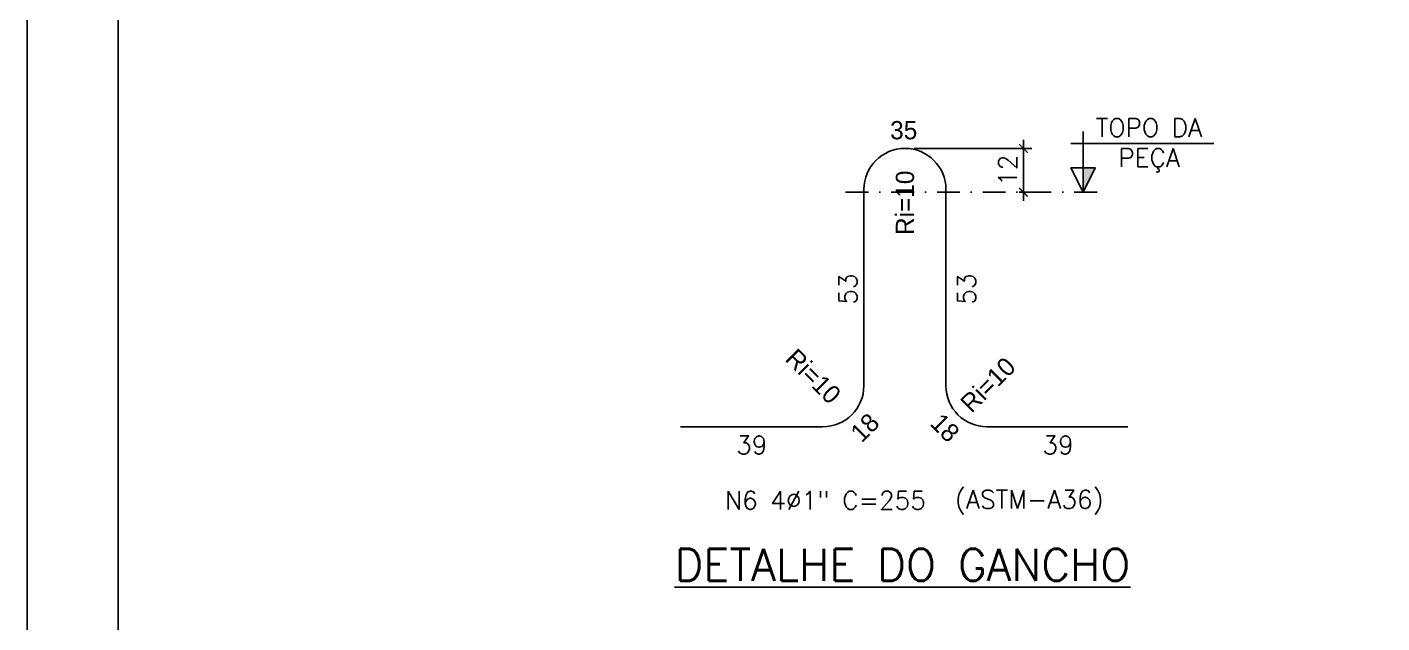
# Model space of a CAD drawing. Header units: centimetres. Extents: x 1658 to 19651, y 8082 to 11444.
# Drawn here: x 6913 to 8027, y 8943 to 9433 of the extents above; entities that cross this region are included whole.
import ezdxf
from ezdxf.enums import TextEntityAlignment as Align

# ---------------------------------------------------------------- set-up
doc = ezdxf.new("R2010")
doc.units = ezdxf.units.CM
doc.header["$LTSCALE"] = 50
doc.header["$MEASUREMENT"] = 0
doc.header["$PDMODE"] = 67
doc.linetypes.add('DASHDOT', pattern=[1, 0.5, -0.25, 0, -0.25])
for name, color, linetype in [('COTAS-PRECON', 1, 'Continuous'), ('FERROS-PRECON', 4, 'Continuous'), ('FORMATO-PRECON', 2, 'Continuous'), ('HACHURAS-PRECON', 1, 'Continuous'), ('LINHA CENTRO-PRECON', 1, 'DASHDOT'), ('LINHA-01-PRECON', 1, 'Continuous'), ('LINHA-02-PRECON', 2, 'Continuous'), ('X1', 2, 'Continuous')]:
    doc.layers.add(name, color=color, linetype=linetype)
doc.styles.add('R060', font='ACENT.shx', dxfattribs={"height": 75})
doc.styles.add('ROMANS', font='ROMANS.SHX', dxfattribs={"oblique": 15, "height": 3})
doc.styles.get("Standard").update_dxf_attribs({"font": 'romans.shx'})
doc.dimstyles.new('ESC75-25', dxfattribs={"dimscale": 0, "dimtxt": 15, "dimasz": 7, "dimexe": 7, "dimexo": 7, "dimgap": 5.5, "dimtad": 1, "dimdec": 1, "dimlfac": 0.333333, "dimdsep": 46, "dimtxsty": 'Standard', "dimblk": 'ARCHTICK', "dimcen": 0.1, "dimdle": 7, "dimclrd": 256, "dimclre": 256, "dimclrt": 2, "dimadec": 0, "dimazin": 0, "dimtfac": 1, "dimtdec": 1, "dimtix": 1, "dimtmove": 2, "dimatfit": 3, "dimfxl": 1, "dimarcsym": 0})

# ---------------------------------------------------------------- blocks, each defined once
blk = doc.blocks.new('A$C2E607E54')
at = {"layer": 'FORMATO-PRECON'}
blk.add_lwpolyline([(0, 4200), (2970, 4200), (2970, 0), (0, 0)], close=True, dxfattribs=at)
at = {"layer": 'FORMATO-PRECON', "color": 6}
blk.add_lwpolyline([(100, 3950), (2870, 3950), (2870, 100), (100, 100)], close=True, dxfattribs=at)
blk = doc.blocks.new('_ArchTick')
at = {"color": 0, "linetype": 'ByBlock', "const_width": 0.15}
blk.add_lwpolyline([(-0.5, -0.5), (0.5, 0.5)], dxfattribs=at)
blk = doc.blocks.new('*D399')
at = {"layer": 'COTAS-PRECON', "lineweight": -2, "transparency": 16777216}
for p, q in [((7732.4, 9340), (7732.4, 9290)), ((7642.7, 9333), (7739.4, 9333)), ((7728.9, 9297), (7739.4, 9297))]:
    blk.add_line(p, q, dxfattribs=at)
at = {"layer": 'Defpoints', "color": 0, "transparency": 16777216}
for p in [(7635.7, 9333), (7721.9, 9297), (7732.4, 9297)]:
    blk.add_point(p, dxfattribs=at)
at = {"layer": 'COTAS-PRECON', "lineweight": -2, "transparency": 16777216, "xscale": 7, "yscale": 7, "zscale": 7}
for p, rotation in [((7732.4, 9333), 90), ((7732.4, 9297), 270)]:
    blk.add_blockref('_ArchTick', p, dxfattribs=dict(at, rotation=rotation))
at = {"layer": 'COTAS-PRECON', "color": 2, "transparency": 16777216, "insert": (7719.4, 9315), "char_height": 15, "attachment_point": 5, "rotation": 90}
blk.add_mtext('12', dxfattribs=at)
blk = doc.blocks.new('ELEVAÇÃO')
at = {"layer": 'HACHURAS-PRECON'}
blk.add_hatch(color=256, dxfattribs=at).paths.add_polyline_path([(0, 40), (-20, 40), (0, 0)])
blk.add_lwpolyline([(0, 40), (0, 0)], dxfattribs=at)
at = {"layer": 'LINHA-01-PRECON'}
for points in [[(0, 39), (0, 100)], [(20, 80), (-215, 80)]]:
    blk.add_lwpolyline(points, dxfattribs=at)
blk.add_lwpolyline([(0, 0), (-20, 40), (20, 40)], close=True, dxfattribs=at)
blk = doc.blocks.new('A$C06046640')
at = {"extrusion": (0, 0, -1), "xscale": 0.1665972511436848, "yscale": 0.1665972511436848, "zscale": -0.1665972511453561}
blk.add_blockref('ELEVAÇÃO', (-3.33, 0), dxfattribs=at)
at = {"layer": 'LINHA-02-PRECON'}
for s, p in [('TOPO DA', (21.41, 17.71)), ('PEÇA', (21.45, 8.72))]:
    blk.add_text(s, height=5, dxfattribs=at).set_placement(p, align=Align.MIDDLE)
blk = doc.blocks.new('*D400')
at = {"layer": 'Defpoints', "color": 0, "linetype": 'Continuous', "transparency": 16777216}
for p in [(7601.2, 9297), (7601.2, 9137.9), (7601.2, 9137.9)]:
    blk.add_point(p, dxfattribs=at)
at = {"layer": 'LINHA-01-PRECON', "color": 2, "linetype": 'Continuous', "transparency": 16777216, "insert": (7588.2, 9217.4), "char_height": 15, "attachment_point": 5, "rotation": 90}
blk.add_mtext('53', dxfattribs=at)
blk = doc.blocks.new('*D401')
at = {"layer": 'Defpoints', "color": 0, "linetype": 'Continuous', "transparency": 16777216}
for p in [(7450.6, 9104.1), (7450.6, 9104.1), (7567.5, 9104.1)]:
    blk.add_point(p, dxfattribs=at)
at = {"layer": 'LINHA-01-PRECON', "color": 2, "linetype": 'Continuous', "transparency": 16777216, "insert": (7509.1, 9089.1), "char_height": 15, "attachment_point": 5}
blk.add_mtext('39', dxfattribs=at)
blk = doc.blocks.new('*D402')
at = {"layer": 'Defpoints', "color": 0, "linetype": 'Continuous', "transparency": 16777216}
for p in [(7668.7, 9297), (7668.7, 9137.9), (7668.7, 9137.9)]:
    blk.add_point(p, dxfattribs=at)
at = {"layer": 'LINHA-01-PRECON', "color": 2, "linetype": 'Continuous', "transparency": 16777216, "insert": (7685.7, 9217.4), "char_height": 15, "attachment_point": 5, "rotation": 90}
blk.add_mtext('53', dxfattribs=at)
blk = doc.blocks.new('*D403')
at = {"layer": 'Defpoints', "color": 0, "linetype": 'Continuous', "transparency": 16777216}
for p in [(7702.5, 9104.1), (7819.4, 9104.1), (7819.4, 9104.1)]:
    blk.add_point(p, dxfattribs=at)
at = {"layer": 'LINHA-01-PRECON', "color": 2, "linetype": 'Continuous', "transparency": 16777216, "insert": (7760.9, 9089.1), "char_height": 15, "attachment_point": 5}
blk.add_mtext('39', dxfattribs=at)

msp = doc.modelspace()

# ---------------------------------------------------------------- linework, layer by layer
at = {"layer": 'FERROS-PRECON', "color": 4, "linetype": 'Continuous'}
for points in [[(7601.24, 9137.87), (7601.24, 9299.27)], [(7668.74, 9299.27), (7668.74, 9137.87)], [(7450.62, 9104.12), (7567.49, 9104.12)], [(7702.49, 9104.12), (7818.15, 9104.12)]]:
    msp.add_lwpolyline(points, dxfattribs=at)
at = {"layer": 'FERROS-PRECON', "color": 4, "linetype": 'Continuous', "extrusion": (0, 0, -1)}
msp.add_arc((-7634.99, 9299.27), 33.75, 0, 180, dxfattribs=at)
at = {"layer": 'FERROS-PRECON', "color": 4, "linetype": 'Continuous'}
for centre, start, end in [((7567.49, 9137.87), 270, 0), ((7702.49, 9137.87), 180, 270)]:
    msp.add_arc(centre, 33.75, start, end, dxfattribs=at)
at = {"layer": 'LINHA CENTRO-PRECON', "color": 1, "ltscale": 0.75}
msp.add_line((7586.19, 9297.02), (7796.84, 9297.02), dxfattribs=at)

# ---------------------------------------------------------------- block references
at = {"xscale": 3, "yscale": 3, "zscale": 3}
msp.add_blockref('A$C06046640', (7771.43, 9297.02), dxfattribs=at)
at = {"layer": 'HACHURAS-PRECON', "xscale": 0.7499999999999996, "yscale": 0.7499999999999996, "zscale": 0.7499999999999996}
msp.add_blockref('A$C2E607E54', (6913.36, 8293.94), dxfattribs=at)

# ---------------------------------------------------------------- texts
at = {"color": 2, "insert": (7737.27, 9041.87), "char_height": 15, "attachment_point": 5}
msp.add_mtext('\\A1;(ASTM-A36)', dxfattribs=at)
at = {"layer": 'FERROS-PRECON', "color": 2, "linetype": 'Continuous', "insert": (7622.85, 9355.52), "char_height": 15, "width": 41.4286, "attachment_point": 1, "style": 'R060'}
msp.add_mtext('\\f|b0|i0|c1|p0;\\W1.0000000000;\\T1.0000000000;\\o\\l35', dxfattribs=at)
at = {"layer": 'FERROS-PRECON', "color": 2, "linetype": 'Continuous', "char_height": 15, "attachment_point": 1, "style": 'R060'}
for s, insert, width, rotation in [('\\f|b0|i0|c1|p0;\\W1.0000000000;\\T1.0000000000;\\o\\lRi=10', (7627.49, 9261.82), 80, 90), ('\\f|b0|i0|c1|p0;\\W1.0000000000;\\T1.0000000000;\\o\\lRi=10', (7546.31, 9169.66), 80, 315), ('\\f|b0|i0|c1|p0;\\W1.0000000000;\\T1.0000000000;\\o\\lRi=10', (7679.22, 9125.21), 80, 45), ('\\f|b0|i0|c1|p0;\\W1.0000000000;\\T1.0000000000;\\o\\l18', (7588.83, 9100.87), 39.2857, 45), ('\\f|b0|i0|c1|p0;\\W1.0000000000;\\T1.0000000000;\\o\\l18', (7665.49, 9116.53), 39.2857, 315)]:
    msp.add_mtext(s, dxfattribs=dict(at, insert=insert, width=width, rotation=rotation))
at = {"layer": 'LINHA-01-PRECON', "color": 4, "insert": (7633.01, 8990.62), "char_height": 26.25, "attachment_point": 5}
msp.add_mtext('{\\LDETALHE DO GANCHO}', dxfattribs=at)
at = {"layer": 'X1', "style": 'ROMANS'}
msp.add_text('N6 4%%C1" C=255', height=15, dxfattribs=at).set_placement((7569.65, 9036.1), align=Align.CENTER)

# ---------------------------------------------------------------- dimensions: what is measured, and where the dimension line sits
at = {"layer": 'COTAS-PRECON'}
dim = msp.add_linear_dim(base=(7732.42, 9297.02), p1=(7635.68, 9333.02), p2=(7721.94, 9297.02), angle=90, dimstyle='ESC75-25', override={"dimscale": 1}, dxfattribs=at)
dim.commit()
dim.dimension.update_dxf_attribs({"geometry": '*D399', "text_midpoint": (7719.42, 9315.02)})
at = {"layer": 'LINHA-01-PRECON', "linetype": 'Continuous'}
dim = msp.add_linear_dim(base=(7601.24, 9137.87), p1=(7601.24, 9297.02), p2=(7601.24, 9137.87), angle=90, dimstyle='ESC75-25', override={"dimscale": 1, "dimse1": 1, "dimse2": 1, "dimsd1": 1, "dimsd2": 1}, dxfattribs=at)
dim.commit()
dim.dimension.update_dxf_attribs({"geometry": '*D400', "text_midpoint": (7588.24, 9217.45)})
for base, p1, p2, angle, picture, middle in [((7668.74, 9137.87), (7668.74, 9297.02), (7668.74, 9137.87), 90, '*D402', (7685.68, 9217.45)), ((7819.36, 9104.12), (7702.49, 9104.12), (7819.36, 9104.12), 180, '*D403', (7760.92, 9089.14))]:
    dim = msp.add_linear_dim(base=base, p1=p1, p2=p2, angle=angle, dimstyle='ESC75-25', override={"dimscale": 1, "dimse1": 1, "dimse2": 1, "dimsd1": 1, "dimsd2": 1}, dxfattribs=at)
    dim.commit()
    dim.dimension.update_dxf_attribs({"geometry": picture, "text_midpoint": middle, "dimtype": 160})
dim = msp.add_linear_dim(base=(7450.62, 9104.12), p1=(7567.49, 9104.12), p2=(7450.62, 9104.12), dimstyle='ESC75-25', override={"dimscale": 1, "dimse1": 1, "dimse2": 1, "dimsd1": 1, "dimsd2": 1}, dxfattribs=at)
dim.commit()
dim.dimension.update_dxf_attribs({"geometry": '*D401', "text_midpoint": (7509.06, 9089.14), "dimtype": 160})

doc.saveas('drawing.dxf')
